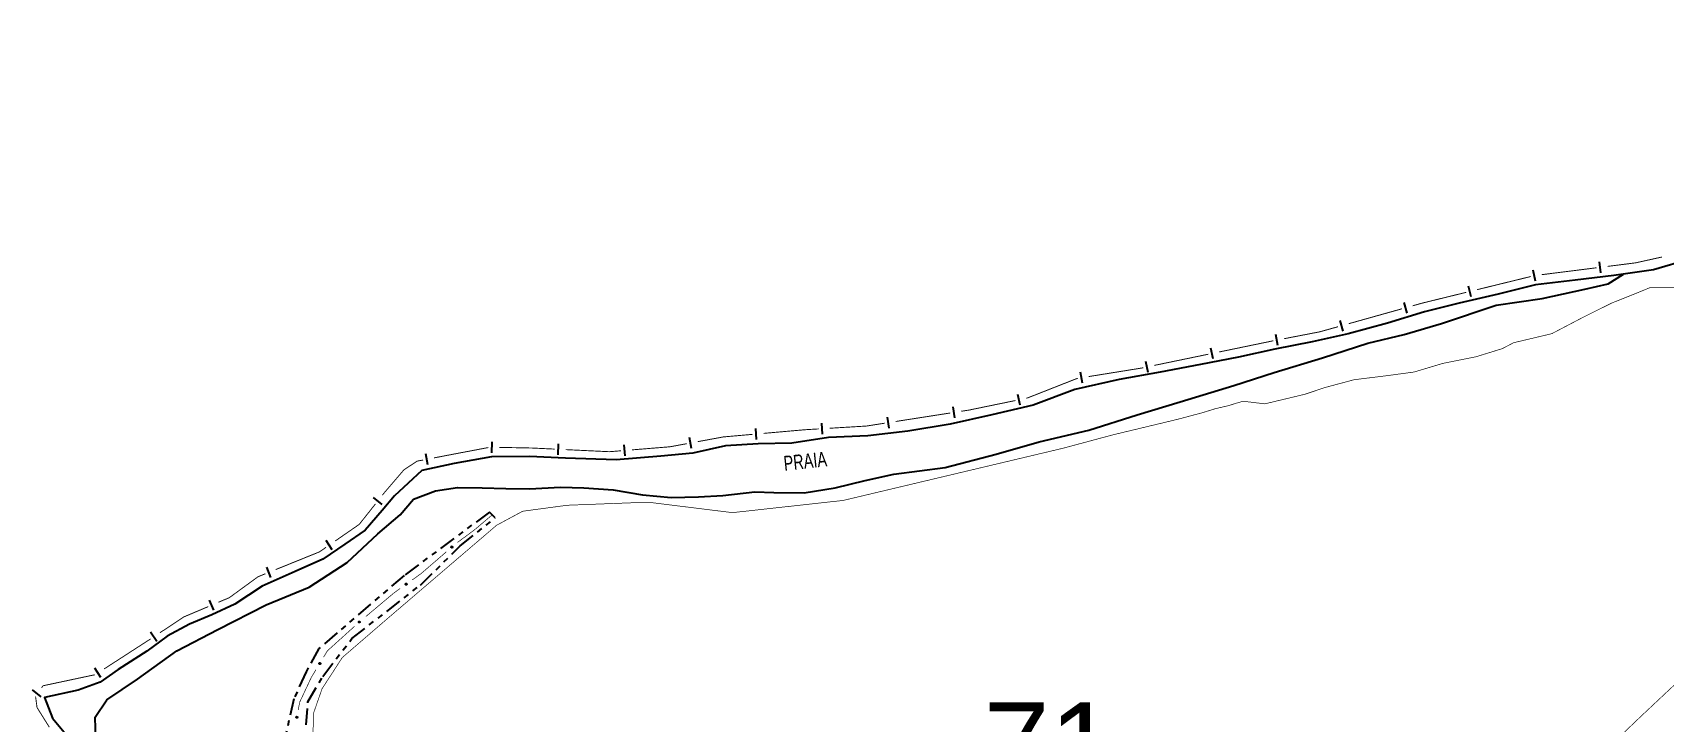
# Model space of a CAD drawing. Extents: x 210853 to 212686, y 4878863 to 4882037.
# Drawn here: x 211679.1 to 212121.4, y 4881827.3 to 4882014 of the extents above; entities that cross this region are included whole.
import ezdxf

# ---------------------------------------------------------------- set-up
doc = ezdxf.new("R2010")
doc.units = 0
doc.header["$LTSCALE"] = 1.5
doc.header["$MEASUREMENT"] = 0
for name, pattern in [('TRACO_00', [10, -10]), ('TRACO_12', [2.5, 2, -0.5]), ('TRACO_25', [8, 3, -1, 1, -1, 1, -1])]:
    doc.linetypes.add(name, pattern=pattern)
for name, color, linetype in [('HD-CURSO-PERENE', 170, 'CONTINUOUS'), ('HD-PRAIA', 251, 'CONTINUOUS'), ('HD-TXT-PRAIA', 7, 'CONTINUOUS'), ('LM-LIM-SETORES-BAIRROS', 250, 'CONTINUOUS'), ('LM-TXT-LSB', 7, 'CONTINUOUS'), ('RU-QUADRA', 210, 'CONTINUOUS'), ('SV-EIXO-ROD-ESTR', 7, 'CONTINUOUS'), ('SV-EST-M-N-PAV', 20, 'CONTINUOUS')]:
    doc.layers.add(name, color=color, linetype=linetype)
doc.styles.add('ARIAL', font='ARIAL.SHX')
doc.styles.add('SWIS', font='swissko.ttf')

msp = doc.modelspace()

# ---------------------------------------------------------------- linework, layer by layer
at = {"layer": 'HD-CURSO-PERENE', "linetype": 'Continuous'}
msp.add_polyline3d([(212128.551821, 4881952.59355, 2.207278), (212118.71103, 4881949.694015, 2.207278), (212107.900751, 4881948.141047, 2.207278), (212097.447654, 4881946.904812, 2.207278), (212086.693576, 4881945.625455, 2.207278), (212076.561996, 4881943.132388, 2.207278), (212066.005066, 4881940.624023, 2.207278), (212056.578224, 4881938.339809, 2.207278), (212046.55856, 4881935.269419, 2.207278), (212035.916478, 4881932.313172, 2.207278), (212026.142079, 4881930.136838, 2.207278), (212016.021821, 4881928.143315, 2.207278), (212006.17246, 4881925.968689, 2.207278), (211995.877856, 4881924.004129, 2.207278), (211984.880212, 4881921.905648, 2.207278), (211973.735475, 4881919.935469, 2.207278), (211961.725319, 4881917.285286, 2.207278), (211950.452408, 4881912.968956, 2.207278), (211939.218556, 4881910.376055, 2.207278), (211927.961982, 4881907.883632, 2.207278), (211916.417448, 4881905.922562, 2.207278), (211905.589541, 4881904.694867, 2.207278), (211894.979647, 4881904.261889, 2.207278), (211884.969528, 4881902.715679, 2.207278), (211875.889519, 4881902.497742, 2.207278), (211867.027603, 4881901.974954, 2.207278), (211858.132288, 4881899.97851, 2.207278), (211849.43849, 4881899.15201, 2.207278), (211837.390734, 4881898.152032, 2.207278), (211823.651124, 4881898.61504, 2.207278), (211813.861202, 4881899.063022, 2.207278), (211803.584635, 4881898.9973, 2.207278), (211793.392811, 4881897.155349, 2.207278), (211784.65025, 4881895.280375, 2.207278), (211777.218745, 4881888.377504, 2.207278), (211773.853704, 4881884.40578, 2.207278), (211769.308112, 4881879.086499, 2.207278), (211763.798127, 4881875.33858, 2.207278), (211757.830445, 4881871.251228, 2.207278), (211750.253308, 4881867.850292, 2.207278), (211741.364379, 4881863.929464, 2.207278), (211733.953741, 4881859.050317, 2.207278), (211727.713384, 4881856.168704, 2.207278), (211721.63031, 4881853.608379, 2.207278), (211715.580794, 4881850.322576, 2.207278), (211710.088437, 4881846.249384, 2.207278), (211702.301857, 4881841.328823, 2.207278), (211697.398926, 4881837.891943, 2.207278), (211691.474833, 4881835.727837, 2.207278), (211682.329645, 4881833.737087, 2.207278), (211684.503369, 4881828.164741, 2.207278), (211688.104686, 4881823.809372, 2.207278)], dxfattribs=at)
at = {"layer": 'HD-PRAIA', "linetype": 'TRACO_00'}
msp.add_polyline3d([(211696.251591, 4881822.211834, 2.929879), (211696.053471, 4881828.353554, 2.929879), (211699.223391, 4881833.108433, 2.929879), (211707.544431, 4881838.655793, 2.929879), (211718.24291, 4881846.382473, 2.904961), (211729.337629, 4881852.127952, 2.904961), (211742.413549, 4881858.864032, 2.904961), (211754.102628, 4881863.618912, 2.904961), (211764.404868, 4881870.354992, 2.904961), (211772.725907, 4881878.081671, 2.904961), (211778.778543, 4881883.293959, 2.904961), (211782.373565, 4881887.485354, 2.904961), (211788.350462, 4881889.773207, 2.904961), (211794.346766, 4881890.711152, 2.904961), (211800.99395, 4881890.584681, 2.904961), (211807.415683, 4881890.438357, 2.904961), (211813.888522, 4881890.340848, 3.004631), (211822.297836, 4881890.748998, 3.328555), (211828.544113, 4881890.624884, 3.328555), (211836.582073, 4881890.048669, 3.328555), (211844.525278, 4881888.643161, 3.328555), (211852.258883, 4881887.917163, 3.328555), (211859.663611, 4881888.123292, 3.328555), (211866.272143, 4881888.497504, 3.328555), (211874.994325, 4881889.473298, 3.328555), (211880.091731, 4881889.357149, 3.328555), (211888.313114, 4881889.194809, 3.328555), (211896.749021, 4881890.563231, 3.328555), (211904.871941, 4881892.544431, 3.328555), (211912.697681, 4881894.32751, 3.37839), (211926.56608, 4881896.11059, 3.37839), (211940.434479, 4881899.67675, 3.478059), (211952.123559, 4881903.04479, 3.552811), (211965.595718, 4881906.21471, 3.627562), (211978.671637, 4881910.37523, 3.65248), (211990.360717, 4881913.94139, 3.826901), (212004.922536, 4881918.300029, 3.92657), (212015.819136, 4881921.866189, 4.125908), (212028.895055, 4881925.828589, 4.125908), (212041.178494, 4881929.790989, 4.125908), (212051.084494, 4881932.168429, 4.100991), (212061.188613, 4881935.140228, 4.100991), (212076.047613, 4881940.093228, 3.876735), (212088.460552, 4881941.961626, 2.929879), (212100.092502, 4881944.470486, 2.581037), (212106.424396, 4881945.875597, 2.207278), (212110.593063, 4881948.527816, 2.207278), (212107.900751, 4881948.141047, 2.207278), (212097.447654, 4881946.904812, 2.207278), (212086.693576, 4881945.625455, 2.207278), (212076.561996, 4881943.132388, 2.207278), (212066.005066, 4881940.624023, 2.207278), (212056.578224, 4881938.339809, 2.207278), (212046.55856, 4881935.269419, 2.207278), (212035.916478, 4881932.313172, 2.207278), (212026.142079, 4881930.136838, 2.207278), (212016.021821, 4881928.143315, 2.207278), (212006.17246, 4881925.968689, 2.207278), (211995.877856, 4881924.004129, 2.207278), (211984.880212, 4881921.905648, 2.207278), (211973.735475, 4881919.935469, 2.207278), (211961.725319, 4881917.285286, 2.207278), (211950.452408, 4881912.968956, 2.207278), (211939.218556, 4881910.376055, 2.207278), (211927.961982, 4881907.883632, 2.207278), (211916.417448, 4881905.922562, 2.207278), (211905.589541, 4881904.694867, 2.207278), (211894.979647, 4881904.261889, 2.207278), (211884.969528, 4881902.715679, 2.207278), (211875.889519, 4881902.497742, 2.207278), (211867.027603, 4881901.974954, 2.207278), (211858.132288, 4881899.97851, 2.207278), (211849.43849, 4881899.15201, 2.207278), (211837.390734, 4881898.152032, 2.207278), (211823.651124, 4881898.61504, 2.207278), (211813.861202, 4881899.063022, 2.207278), (211803.584635, 4881898.9973, 2.207278), (211793.392811, 4881897.155349, 2.207278), (211784.65025, 4881895.280375, 2.207278), (211777.218745, 4881888.377504, 2.207278), (211773.853704, 4881884.40578, 2.207278), (211769.308112, 4881879.086499, 2.207278), (211763.798127, 4881875.33858, 2.207278), (211757.830445, 4881871.251228, 2.207278), (211750.253308, 4881867.850292, 2.207278), (211741.364379, 4881863.929464, 2.207278), (211733.953741, 4881859.050317, 2.207278), (211727.713384, 4881856.168704, 2.207278), (211721.63031, 4881853.608379, 2.207278), (211715.580794, 4881850.322576, 2.207278), (211710.088437, 4881846.249384, 2.207278), (211702.301857, 4881841.328823, 2.207278), (211697.398926, 4881837.891943, 2.207278), (211691.474833, 4881835.727837, 2.207278), (211682.329645, 4881833.737087, 2.207278), (211684.503369, 4881828.164741, 2.207278), (211688.104686, 4881823.809372, 2.207278)], dxfattribs=at)
at = {"layer": 'LM-LIM-SETORES-BAIRROS', "const_width": 0.25}
for points in [[(212113.832244, 4881951.584483), (212120.991009, 4881953.168551)], [(212088.365583, 4881948.37527), (212103.247882, 4881950.250682)], [(212106.224342, 4881950.625765), (212113.169415, 4881951.500957)], [(212113.169415, 4881951.500957), (212113.832244, 4881951.584483)], [(212055.999679, 4881940.674779), (212067.928321, 4881943.596969)], [(212070.842163, 4881944.310781), (212085.411371, 4881947.879838)], [(212036.04837, 4881935.088413), (212050.49283, 4881939.132862)], [(212053.381722, 4881939.941752), (212055.30765, 4881940.481011)], [(212055.30765, 4881940.481011), (212055.999679, 4881940.674779)], [(212014.603705, 4881930.254064), (212015.199611, 4881930.377354)], [(212015.199611, 4881930.377354), (212015.583982, 4881930.451589)], [(212018.529549, 4881931.020475), (212027.366252, 4881932.727135)], [(212027.366252, 4881932.727135), (212028.1688, 4881932.882133)], [(212028.1688, 4881932.882133), (212033.159478, 4881934.279523)], [(211983.267372, 4881923.770684), (211997.956278, 4881926.809768)], [(212000.894059, 4881927.417585), (212014.603705, 4881930.254064)], [(211965.525055, 4881920.753096), (211979.347555, 4881922.975364)], [(211979.347555, 4881922.975364), (211979.68741, 4881923.030002)], [(211979.68741, 4881923.030002), (211980.329591, 4881923.162867)], [(211948.795135, 4881914.903386), (211961.621804, 4881919.949944)], [(211961.621804, 4881919.949944), (211962.376603, 4881920.246914)], [(211962.376603, 4881920.246914), (211962.56309, 4881920.276896)], [(211933.098519, 4881911.675004), (211945.644806, 4881914.255446)], [(211948.583298, 4881914.859817), (211948.795135, 4881914.903386)], [(211913.147767, 4881908.568899), (211927.969215, 4881910.87643)], [(211930.933504, 4881911.337936), (211932.909697, 4881911.645607)], [(211932.909697, 4881911.645607), (211933.098519, 4881911.675004)], [(211859.476375, 4881903.102201), (211866.36005, 4881904.373034)], [(211866.36005, 4881904.373034), (211866.415734, 4881904.383313)], [(211866.415734, 4881904.383313), (211874.328418, 4881905.080906)], [(211877.316827, 4881905.344368), (211888.274327, 4881906.310395)], [(211888.274327, 4881906.310395), (211888.513452, 4881906.331475)], [(211888.513452, 4881906.331475), (211892.26665, 4881906.556667)], [(211895.261264, 4881906.736344), (211904.245108, 4881907.275376)], [(211904.245108, 4881907.275376), (211905.211979, 4881907.333387)], [(211905.211979, 4881907.333387), (211910.183478, 4881908.107393)], [(211787.957735, 4881898.699919), (211791.885423, 4881899.457064)], [(211791.885423, 4881899.457064), (211792.608245, 4881899.596402)], [(211792.608245, 4881899.596402), (211802.692694, 4881901.507141)], [(211805.683468, 4881901.550973), (211813.681916, 4881901.393365)], [(211813.681916, 4881901.393365), (211814.483315, 4881901.377579)], [(211814.483315, 4881901.377579), (211820.674744, 4881901.082748)], [(211823.671349, 4881900.940052), (211834.658898, 4881900.416835)], [(211834.658898, 4881900.416835), (211835.523459, 4881900.375667)], [(211835.523459, 4881900.375667), (211838.647597, 4881900.629834)], [(211841.637718, 4881900.873099), (211851.604787, 4881901.68398)], [(211851.604787, 4881901.68398), (211851.943678, 4881901.711549)], [(211851.943678, 4881901.711549), (211856.526228, 4881902.557559)], [(211774.462512, 4881889.243316), (211779.763595, 4881895.427913)], [(211779.763595, 4881895.427913), (211779.806041, 4881895.477432)], [(211779.806041, 4881895.477432), (211783.095704, 4881897.636274)], [(211783.095704, 4881897.636274), (211783.368393, 4881897.815226)], [(211783.368393, 4881897.815226), (211785.01197, 4881898.13206)], [(211767.671778, 4881880.671405), (211772.069067, 4881886.222082)], [(211773.931958, 4881888.5736), (211774.462512, 4881889.243316)], [(211761.156331, 4881876.171045), (211766.915948, 4881880.149337)], [(211766.915948, 4881880.149337), (211767.671778, 4881880.671405)], [(211745.013062, 4881868.413063), (211756.136732, 4881872.914615)], [(211756.136732, 4881872.914615), (211756.873397, 4881873.21273)], [(211756.873397, 4881873.21273), (211758.687923, 4881874.466062)], [(211732.437885, 4881860.800158), (211739.551048, 4881865.982605)], [(211739.551048, 4881865.982605), (211740.230531, 4881866.477657)], [(211740.230531, 4881866.477657), (211742.232145, 4881867.287675)], [(211729.491934, 4881859.552773), (211732.254492, 4881860.722505)], [(211732.254492, 4881860.722505), (211732.437885, 4881860.800158)], [(211713.594552, 4881851.27175), (211719.430538, 4881855.137144)], [(211719.430538, 4881855.137144), (211720.080975, 4881855.567953)], [(211720.080975, 4881855.567953), (211726.729375, 4881858.383041)], [(211698.491901, 4881841.47864), (211711.090332, 4881849.619865)], [(211681.952672, 4881836.921264), (211695.952703, 4881839.897649)], [(211680.282819, 4881831.021118), (211679.885894, 4881833.998056)], [(211681.515085, 4881836.391554), (211681.952672, 4881836.921264)], [(211680.811078, 4881830.175904), (211680.282819, 4881831.021118)], [(211683.622525, 4881825.677589), (211680.811078, 4881830.175904)]]:
    msp.add_lwpolyline(points, dxfattribs=at)
at = {"layer": 'LM-LIM-SETORES-BAIRROS'}
for points in [[(212086.739557, 4881946.660854), (212086.025746, 4881949.574696)], [(212104.427577, 4881948.88748), (212104.052494, 4881951.86394)], [(212069.256507, 4881942.377986), (212068.542696, 4881945.291827)], [(212051.860239, 4881937.958046), (212051.051349, 4881940.846938)], [(212034.526887, 4881933.104707), (212033.717997, 4881935.993599)], [(212016.850281, 4881929.168434), (212016.281394, 4881932.114001)], [(211999.239447, 4881925.543483), (211998.63163, 4881928.481264)], [(211963.788512, 4881918.954647), (211963.312312, 4881921.916612)], [(211981.61276, 4881921.896582), (211981.004943, 4881924.834363)], [(211946.926489, 4881912.987657), (211946.322118, 4881915.926149)], [(211911.402327, 4881906.779083), (211910.940821, 4881909.743373)], [(211929.188064, 4881909.54812), (211928.726558, 4881912.51241)], [(211857.781932, 4881901.264033), (211857.237289, 4881904.21418)], [(211875.456286, 4881903.674522), (211875.192824, 4881906.662931)], [(211893.354693, 4881905.119252), (211893.175016, 4881908.113867)], [(211786.277821, 4881896.848464), (211785.709962, 4881899.794229)], [(211803.654305, 4881900.090667), (211803.713408, 4881903.090084)], [(211821.602265, 4881899.536881), (211821.74496, 4881902.533485)], [(211839.765936, 4881899.215862), (211839.522672, 4881902.205983)], [(211773.86579, 4881886.074476), (211771.514272, 4881887.937367)], [(211760.363217, 4881873.800186), (211758.658235, 4881876.268594)], [(211743.721811, 4881866.272345), (211742.596423, 4881869.053263)], [(211728.235094, 4881857.391673), (211727.065362, 4881860.154231)], [(211712.755426, 4881848.916784), (211711.098829, 4881851.417921)], [(211697.626233, 4881839.133301), (211695.997988, 4881841.652987)], [(211681.397765, 4881833.894308), (211679.084879, 4881835.804952)]]:
    msp.add_lwpolyline(points, dxfattribs=at)
at = {"layer": 'RU-QUADRA', "linetype": 'TRACO_12', "const_width": 0.18, "flags": 128}
msp.add_lwpolyline([(211938.040447, 4881616.841985), (211909.101371, 4881644.892549), (211896.298201, 4881661.302905), (211887.105166, 4881677.056229), (211855.795304, 4881743.918492), (211840.766985, 4881770.250646), (211829.042547, 4881782.413093), (211796.56134, 4881799.518787), (211787.859163, 4881804.118277), (211761.860916, 4881814.131941), (211757.982634, 4881816.19453), (211755.055815, 4881822.733661), (211755.337559, 4881829.649504), (211757.583675, 4881836.095755), (211763.075715, 4881844.567215), (211775.288366, 4881855.091444), (211804.913705, 4881880.424348), (211812.000153, 4881884.236307), (211824.112036, 4881885.859577), (211845.957851, 4881886.69156), (211868.894857, 4881883.853992), (211898.925783, 4881887.164488), (211958.538325, 4881901.314248), (211972.095915, 4881904.953767), (211989.691742, 4881909.176004), (211992.26994, 4881909.86503), (211996.289828, 4881910.929118), (211999.895903, 4881912.052322), (212003.501979, 4881912.879946), (212005.334575, 4881913.471106), (212007.403635, 4881914.062266), (212013.298885, 4881913.355358), (212024.140872, 4881915.950444), (212029.571646, 4881917.771086), (212037.499362, 4881919.898034), (212045.807998, 4881920.913495), (212053.749957, 4881921.983536), (212061.488613, 4881924.301042), (212070.563712, 4881926.120431), (212077.683885, 4881928.322658), (212080.735696, 4881929.919618), (212091.116892, 4881932.382088), (212099.871197, 4881936.966559), (212107.388792, 4881940.695444), (212113.680447, 4881943.198387), (212117.979208, 4881944.964322), (212124.416353, 4881944.864802), (212131.653379, 4881944.936138), (212143.358886, 4881944.833052), (212151.194314, 4881944.804189), (212159.379842, 4881944.617676), (212167.996692, 4881944.497136), (212178.323015, 4881945.238411), (212185.411437, 4881947.207371), (212196.45175, 4881951.257971), (212205.598484, 4881954.594343), (212213.02612, 4881959.832053), (212219.333807, 4881966.657159), (212222.929978, 4881973.84435), (212223.921172, 4881980.5812), (212223.655309, 4881986.066064), (212227.91974, 4881986.079402), (212234.069042, 4881983.585455), (212244.556935, 4881982.310761), (212250.825132, 4881982.194496), (212257.429529, 4881983.867298), (212265.120265, 4881985.882759), (212271.566442, 4881988.59768), (212277.914707, 4881990.905975), (212284.11828, 4881993.104514), (212290.172599, 4881993.791839), (212298.602956, 4881993.599746), (212305.391618, 4881993.445061), (212309.565581, 4881993.349954), (212317.717767, 4881992.253271), (212327.037966, 4881990.878771), (212335.390158, 4881990.612964), (212344.038101, 4881989.846575), (212354.244637, 4881989.846585), (212362.996925, 4881990.519828), (212369.704986, 4881990.855231), (212380.805092, 4881991.864331), (212387.278759, 4881992.54577), (212395.364504, 4881994.2303), (212403.648517, 4881995.555742), (212409.209712, 4881996.229827), (212414.234016, 4881997.234687), (212419.55734, 4881997.900103), (212425.514085, 4881998.892894), (212431.629303, 4881999.232628), (212439.515391, 4882001.289868), (212446.180024, 4882002.983756), (212454.613044, 4882004.415229), (212460.751302, 4882006.838383), (212466.495553, 4882008.026347), (212473.998055, 4882009.864243), (212480.225483, 4882011.394711), (212490.814665, 4882013.903973), (212491.936761, 4882008.063335), (212416.43767, 4881978.346072), (212323.307734, 4881941.758416), (212254.60891, 4881915.359829), (212185.145907, 4881886.129782), (212171.999832, 4881877.482863), (212151.666385, 4881862.777175), (212115.521942, 4881828.839499), (212052.713438, 4881768.919899), (212019.216186, 4881731.54824), (212008.048862, 4881712.035512), (211999.94218, 4881680.857631), (211996.245964, 4881654.552287), (211993.203097, 4881600.817897), (211992.748435, 4881574.13881)], close=True, dxfattribs=at)
at = {"layer": 'SV-EIXO-ROD-ESTR', "const_width": 0.18}
for points in [[(211803.734873, 4881883.24826), (211799.153219, 4881879.374186)], [(211799.060393, 4881879.295696), (211794.345354, 4881875.785078)], [(211799.153219, 4881879.374186), (211799.060393, 4881879.295696)], [(211791.280004, 4881873.21786), (211784.463097, 4881867.341655)], [(211784.420284, 4881867.30475), (211782.021967, 4881865.598255)], [(211784.463097, 4881867.341655), (211784.420284, 4881867.30475)], [(211777.169945, 4881862.145854), (211769.471699, 4881855.692913)], [(211777.948013, 4881862.699479), (211777.169945, 4881862.145854)], [(211778.762804, 4881863.279234), (211777.948013, 4881862.699479)], [(211766.446829, 4881853.076648), (211759.767905, 4881847.044072)], [(211759.044096, 4881846.390309), (211757.992461, 4881844.6602)], [(211759.767905, 4881847.044072), (211759.044096, 4881846.390309)], [(211754.721778, 4881839.279399), (211751.873564, 4881833.211465)], [(211754.87597, 4881839.533069), (211754.721778, 4881839.279399)], [(211755.9148, 4881841.242112), (211754.87597, 4881839.533069)], [(211751.873564, 4881833.211465), (211751.514897, 4881832.447348)], [(211751.514897, 4881832.447348), (211751.113182, 4881830.329212)]]:
    msp.add_lwpolyline(points, dxfattribs=at)
at = {"layer": 'SV-EIXO-ROD-ESTR'}
for points in [[(211792.975573, 4881874.534115), (211792.97265, 4881874.485294), (211792.960154, 4881874.443933), (211792.939803, 4881874.412435), (211792.914561, 4881874.389291), (211792.886071, 4881874.368521), (211792.852728, 4881874.353919), (211792.81213, 4881874.345909), (211792.763135, 4881874.348497), (211792.721605, 4881874.364083), (211792.689658, 4881874.382383), (211792.664009, 4881874.407314), (211792.644296, 4881874.435328), (211792.630273, 4881874.470466), (211792.622557, 4881874.511687), (211792.626353, 4881874.56089), (211792.638881, 4881874.601356), (211792.659366, 4881874.631305), (211792.684593, 4881874.656932), (211792.713933, 4881874.677787), (211792.746746, 4881874.691933), (211792.788264, 4881874.699627), (211792.836778, 4881874.695237), (211792.87728, 4881874.683202), (211792.907509, 4881874.663144), (211792.93218, 4881874.637739), (211792.953359, 4881874.609417), (211792.969434, 4881874.576511), (211792.975573, 4881874.534115)], [(211780.573274, 4881864.432351), (211780.56583, 4881864.384013), (211780.549548, 4881864.34399), (211780.52636, 4881864.314518), (211780.499078, 4881864.293818), (211780.468782, 4881864.275784), (211780.434227, 4881864.264341), (211780.39306, 4881864.260135), (211780.344518, 4881864.267263), (211780.304615, 4881864.286637), (211780.274505, 4881864.307825), (211780.251281, 4881864.335029), (211780.234255, 4881864.364753), (211780.223556, 4881864.401041), (211780.219701, 4881864.442801), (211780.228049, 4881864.491439), (211780.244281, 4881864.530566), (211780.267459, 4881864.558484), (211780.294956, 4881864.581658), (211780.326106, 4881864.599699), (211780.360092, 4881864.610736), (211780.402144, 4881864.614541), (211780.450041, 4881864.605665), (211780.48925, 4881864.589921), (211780.517486, 4881864.567142), (211780.539692, 4881864.539557), (211780.558149, 4881864.509391), (211780.571098, 4881864.475133), (211780.573274, 4881864.432351)], [(211767.869143, 4881854.212983), (211767.867351, 4881854.164107), (211767.855817, 4881854.122467), (211767.836201, 4881854.090506), (211767.811503, 4881854.066783), (211767.783502, 4881854.045359), (211767.750505, 4881854.029988), (211767.710104, 4881854.02104), (211767.661062, 4881854.022492), (211767.619183, 4881854.037111), (211767.58682, 4881854.054666), (211767.5606, 4881854.078996), (211767.540243, 4881854.106546), (211767.52541, 4881854.141349), (211767.516741, 4881854.182381), (211767.519396, 4881854.231659), (211767.530983, 4881854.272404), (211767.550768, 4881854.30282), (211767.575395, 4881854.329024), (211767.604244, 4881854.350554), (211767.636721, 4881854.365456), (211767.678049, 4881854.374109), (211767.726652, 4881854.370845), (211767.767422, 4881854.359752), (211767.798107, 4881854.340399), (211767.82336, 4881854.315573), (211767.84519, 4881854.28775), (211767.862023, 4881854.255224), (211767.869143, 4881854.212983)], [(211757.122327, 4881843.016757), (211757.134588, 4881842.96941), (211757.135444, 4881842.926211), (211757.125788, 4881842.889975), (211757.108906, 4881842.86018), (211757.088201, 4881842.831642), (211757.060979, 4881842.807477), (211757.024824, 4881842.787348), (211756.977415, 4881842.774715), (211756.933104, 4881842.776746), (211756.897072, 4881842.784312), (211756.864989, 4881842.800127), (211756.837604, 4881842.820705), (211756.813437, 4881842.849813), (211756.793396, 4881842.886651), (211756.781846, 4881842.93463), (211756.781298, 4881842.976987), (211756.791558, 4881843.011791), (211756.807661, 4881843.043944), (211756.829148, 4881843.072825), (211756.856007, 4881843.096393), (211756.893135, 4881843.116504), (211756.940641, 4881843.127276), (211756.98288, 4881843.128305), (211757.017819, 4881843.118537), (211757.049117, 4881843.10197), (211757.077992, 4881843.081551), (211757.103424, 4881843.055198), (211757.122327, 4881843.016757)], [(211750.87544, 4881828.484892), (211750.903543, 4881828.444864), (211750.919512, 4881828.404715), (211750.923193, 4881828.367396), (211750.917846, 4881828.33357), (211750.908479, 4881828.29958), (211750.891474, 4881828.267395), (211750.864687, 4881828.235854), (211750.824732, 4881828.20738), (211750.782528, 4881828.193725), (211750.746134, 4881828.188159), (211750.710541, 4881828.191703), (211750.677674, 4881828.201357), (211750.644826, 4881828.220126), (211750.613127, 4881828.247583), (211750.585468, 4881828.288453), (211750.570083, 4881828.327921), (211750.567471, 4881828.364111), (211750.57126, 4881828.399872), (211750.58124, 4881828.434458), (211750.598114, 4881828.465955), (211750.625817, 4881828.497821), (211750.666517, 4881828.524586), (211750.705707, 4881828.540381), (211750.741851, 4881828.5435), (211750.776973, 4881828.538977), (211750.811179, 4881828.529996), (211750.844244, 4881828.514249), (211750.87544, 4881828.484892)]]:
    msp.add_lwpolyline(points, close=True, dxfattribs=at)
for points in [[(211792.788264, 4881874.699627), (211792.622557, 4881874.511687)], [(211792.746746, 4881874.691933), (211792.626353, 4881874.56089)], [(211792.810611, 4881874.693766), (211792.628387, 4881874.493451)], [(211792.764888, 4881874.690382), (211792.630028, 4881874.541705)], [(211792.836778, 4881874.695237), (211792.630273, 4881874.470466)], [(211792.727467, 4881874.681545), (211792.637157, 4881874.585682)], [(211792.713933, 4881874.677787), (211792.638881, 4881874.601356)], [(211792.854731, 4881874.688561), (211792.640182, 4881874.456779)], [(211792.87728, 4881874.683202), (211792.644296, 4881874.435328)], [(211792.889264, 4881874.671489), (211792.656111, 4881874.423671)], [(211792.907509, 4881874.663144), (211792.664009, 4881874.407314)], [(211792.917595, 4881874.649072), (211792.676459, 4881874.397975)], [(211792.93218, 4881874.637739), (211792.689658, 4881874.382383)], [(211792.940616, 4881874.620276), (211792.710564, 4881874.37513)], [(211792.953359, 4881874.609417), (211792.721605, 4881874.364083)], [(211792.957721, 4881874.589983), (211792.74613, 4881874.358949)], [(211792.969434, 4881874.576511), (211792.763135, 4881874.348497)], [(211792.970692, 4881874.556126), (211792.789073, 4881874.350929)], [(211792.975573, 4881874.534115), (211792.81213, 4881874.345909)], [(211792.9729, 4881874.507587), (211792.837755, 4881874.355061)], [(211792.97265, 4881874.485294), (211792.852728, 4881874.353919)], [(211792.965628, 4881874.461686), (211792.875461, 4881874.367747)], [(211792.960154, 4881874.443933), (211792.886071, 4881874.368521)], [(211780.402144, 4881864.614541), (211780.219701, 4881864.442801)], [(211780.450041, 4881864.605665), (211780.223556, 4881864.401041)], [(211780.423851, 4881864.606631), (211780.223812, 4881864.424103)], [(211780.360092, 4881864.610736), (211780.228049, 4881864.491439)], [(211780.37801, 4881864.607507), (211780.229927, 4881864.471996)], [(211780.467297, 4881864.597351), (211780.232151, 4881864.386494)], [(211780.48925, 4881864.589921), (211780.234255, 4881864.364753)], [(211780.339931, 4881864.602183), (211780.241109, 4881864.515121)], [(211780.326106, 4881864.599699), (211780.244281, 4881864.530566)], [(211780.500095, 4881864.577146), (211780.244937, 4881864.35205)], [(211780.517486, 4881864.567142), (211780.251281, 4881864.335029)], [(211780.526222, 4881864.552195), (211780.262811, 4881864.324575)], [(211780.539692, 4881864.539557), (211780.274505, 4881864.307825)], [(211780.54647, 4881864.521385), (211780.294647, 4881864.298662)], [(211780.558149, 4881864.509391), (211780.304615, 4881864.286637)], [(211780.560688, 4881864.489635), (211780.328557, 4881864.279248)], [(211780.571098, 4881864.475133), (211780.344518, 4881864.267263)], [(211780.570459, 4881864.45472), (211780.37057, 4881864.267275)], [(211780.573274, 4881864.432351), (211780.39306, 4881864.260135)], [(211780.56815, 4881864.406186), (211780.419425, 4881864.266869)], [(211780.56583, 4881864.384013), (211780.434227, 4881864.264341)], [(211780.556647, 4881864.361158), (211780.458146, 4881864.275998)], [(211780.549548, 4881864.34399), (211780.468782, 4881864.275784)], [(211767.678049, 4881854.374109), (211767.516741, 4881854.182381)], [(211767.636721, 4881854.365456), (211767.519396, 4881854.231659)], [(211767.700526, 4881854.368768), (211767.522992, 4881854.164285)], [(211767.654893, 4881854.364326), (211767.523514, 4881854.212564)], [(211767.726652, 4881854.370845), (211767.52541, 4881854.141349)], [(211767.617688, 4881854.354624), (211767.529623, 4881854.256695)], [(211767.604244, 4881854.350554), (211767.530983, 4881854.272404)], [(211767.744755, 4881854.364587), (211767.535633, 4881854.127896)], [(211767.767422, 4881854.359752), (211767.540243, 4881854.106546)], [(211767.779674, 4881854.34832), (211767.552325, 4881854.095166)], [(211767.798107, 4881854.340399), (211767.5606, 4881854.078996)], [(211767.808517, 4881854.326565), (211767.573263, 4881854.069949)], [(211767.82336, 4881854.315573), (211767.58682, 4881854.054666)], [(211767.832199, 4881854.29831), (211767.607888, 4881854.0479)], [(211767.84519, 4881854.28775), (211767.619183, 4881854.037111)], [(211767.850001, 4881854.268421), (211767.64382, 4881854.032547)], [(211767.862023, 4881854.255224), (211767.661062, 4881854.022492)], [(211767.863753, 4881854.234874), (211767.686938, 4881854.025524)], [(211767.869143, 4881854.212983), (211767.710104, 4881854.02104)], [(211767.867085, 4881854.1864), (211767.73551, 4881854.030783)], [(211767.867351, 4881854.164107), (211767.750505, 4881854.029988)], [(211767.860879, 4881854.140342), (211767.772912, 4881854.044339)], [(211767.855817, 4881854.122467), (211767.783502, 4881854.045359)], [(211756.829148, 4881843.072825), (211756.781298, 4881842.976987)], [(211756.856007, 4881843.096393), (211756.781846, 4881842.93463)], [(211756.840867, 4881843.08057), (211756.784486, 4881842.961545)], [(211756.873744, 4881843.100507), (211756.791254, 4881842.917511)], [(211756.893135, 4881843.116504), (211756.793396, 4881842.886651)], [(211756.9162, 4881843.117814), (211756.80456, 4881842.871099)], [(211756.940641, 4881843.127276), (211756.813437, 4881842.849813)], [(211756.959777, 4881843.126456), (211756.82708, 4881842.839845)], [(211756.98288, 4881843.128305), (211756.837604, 4881842.820705)], [(211756.99789, 4881843.120855), (211756.852435, 4881842.813256)], [(211757.017819, 4881843.118537), (211756.864989, 4881842.800127)], [(211757.03175, 4881843.108257), (211756.879711, 4881842.79508)], [(211757.049117, 4881843.10197), (211756.897072, 4881842.784312)], [(211757.062524, 4881843.087955), (211756.919195, 4881842.783854)], [(211757.077992, 4881843.081551), (211756.933104, 4881842.776746)], [(211757.08813, 4881843.064406), (211756.958017, 4881842.779418)], [(211757.103424, 4881843.055198), (211756.977415, 4881842.774715)], [(211757.110902, 4881843.036193), (211757.001342, 4881842.78502)], [(211757.122327, 4881843.016757), (211757.024824, 4881842.787348)], [(211757.127958, 4881842.990696), (211757.046382, 4881842.80395)], [(211757.134588, 4881842.96941), (211757.060979, 4881842.807477)], [(211757.135182, 4881842.944787), (211757.078345, 4881842.827637)], [(211757.135444, 4881842.926211), (211757.088201, 4881842.831642)], [(211750.58124, 4881828.434458), (211750.570083, 4881828.327921)], [(211750.589493, 4881828.445824), (211750.57849, 4881828.314582)], [(211750.598114, 4881828.465955), (211750.585468, 4881828.288453)], [(211750.613277, 4881828.476034), (211750.600287, 4881828.275727)], [(211750.625817, 4881828.497821), (211750.613127, 4881828.247583)], [(211750.646955, 4881828.507146), (211750.629041, 4881828.236941)], [(211750.666517, 4881828.524586), (211750.644826, 4881828.220126)], [(211750.684723, 4881828.530538), (211750.661101, 4881828.215583)], [(211750.705707, 4881828.540381), (211750.677674, 4881828.201357)], [(211750.722376, 4881828.538674), (211750.694177, 4881828.199588)], [(211750.741851, 4881828.5435), (211750.710541, 4881828.191703)], [(211750.758504, 4881828.538766), (211750.726098, 4881828.192146)], [(211750.776973, 4881828.538977), (211750.746134, 4881828.188159)], [(211750.794446, 4881828.530561), (211750.76701, 4881828.195497)], [(211750.811179, 4881828.529996), (211750.782528, 4881828.193725)], [(211750.826691, 4881828.517501), (211750.804917, 4881828.204974)], [(211750.844244, 4881828.514249), (211750.824732, 4881828.20738)], [(211750.857918, 4881828.499079), (211750.843518, 4881828.22543)], [(211750.87544, 4881828.484892), (211750.864687, 4881828.235854)], [(211750.889862, 4881828.462466), (211750.879045, 4881828.258969)], [(211750.903543, 4881828.444864), (211750.891474, 4881828.267395)], [(211750.912745, 4881828.422017), (211750.900656, 4881828.292369)], [(211750.919512, 4881828.404715), (211750.908479, 4881828.29958)]]:
    msp.add_lwpolyline(points, dxfattribs=at)
at = {"layer": 'SV-EST-M-N-PAV', "linetype": 'TRACO_25'}
msp.add_polyline3d([(211753.2366, 4881826.29872, 7.8635), (211753.752933, 4881832.534484, 7.8635), (211757.784468, 4881839.439856, 7.589409), (211765.667203, 4881849.706111, 7.414989), (211784.245313, 4881864.176905, 6.567801), (211795.061751, 4881874.826135, 5.670779), (211804.559195, 4881882.431636, 5.29702), (211802.980398, 4881883.995688, 5.29702), (211779.880871, 4881866.850334, 6.268794), (211756.73105, 4881847.010874, 7.31532), (211753.280954, 4881840.725325, 7.31532), (211749.933861, 4881833.361721, 7.689078), (211746.916991, 4881819.920296, 8.162507)], dxfattribs=at)

# ---------------------------------------------------------------- texts
at = {"layer": 'HD-TXT-PRAIA', "style": 'ARIAL', "width": 0.7}
msp.add_text('PRAIA', height=4, rotation=6, dxfattribs=at).set_placement((211883.003839, 4881895.20865))
at = {"layer": 'LM-TXT-LSB', "style": 'SWIS'}
msp.add_text('71', height=23, dxfattribs=at).set_placement((211937.04361, 4881809.437032))

doc.saveas('drawing.dxf')
